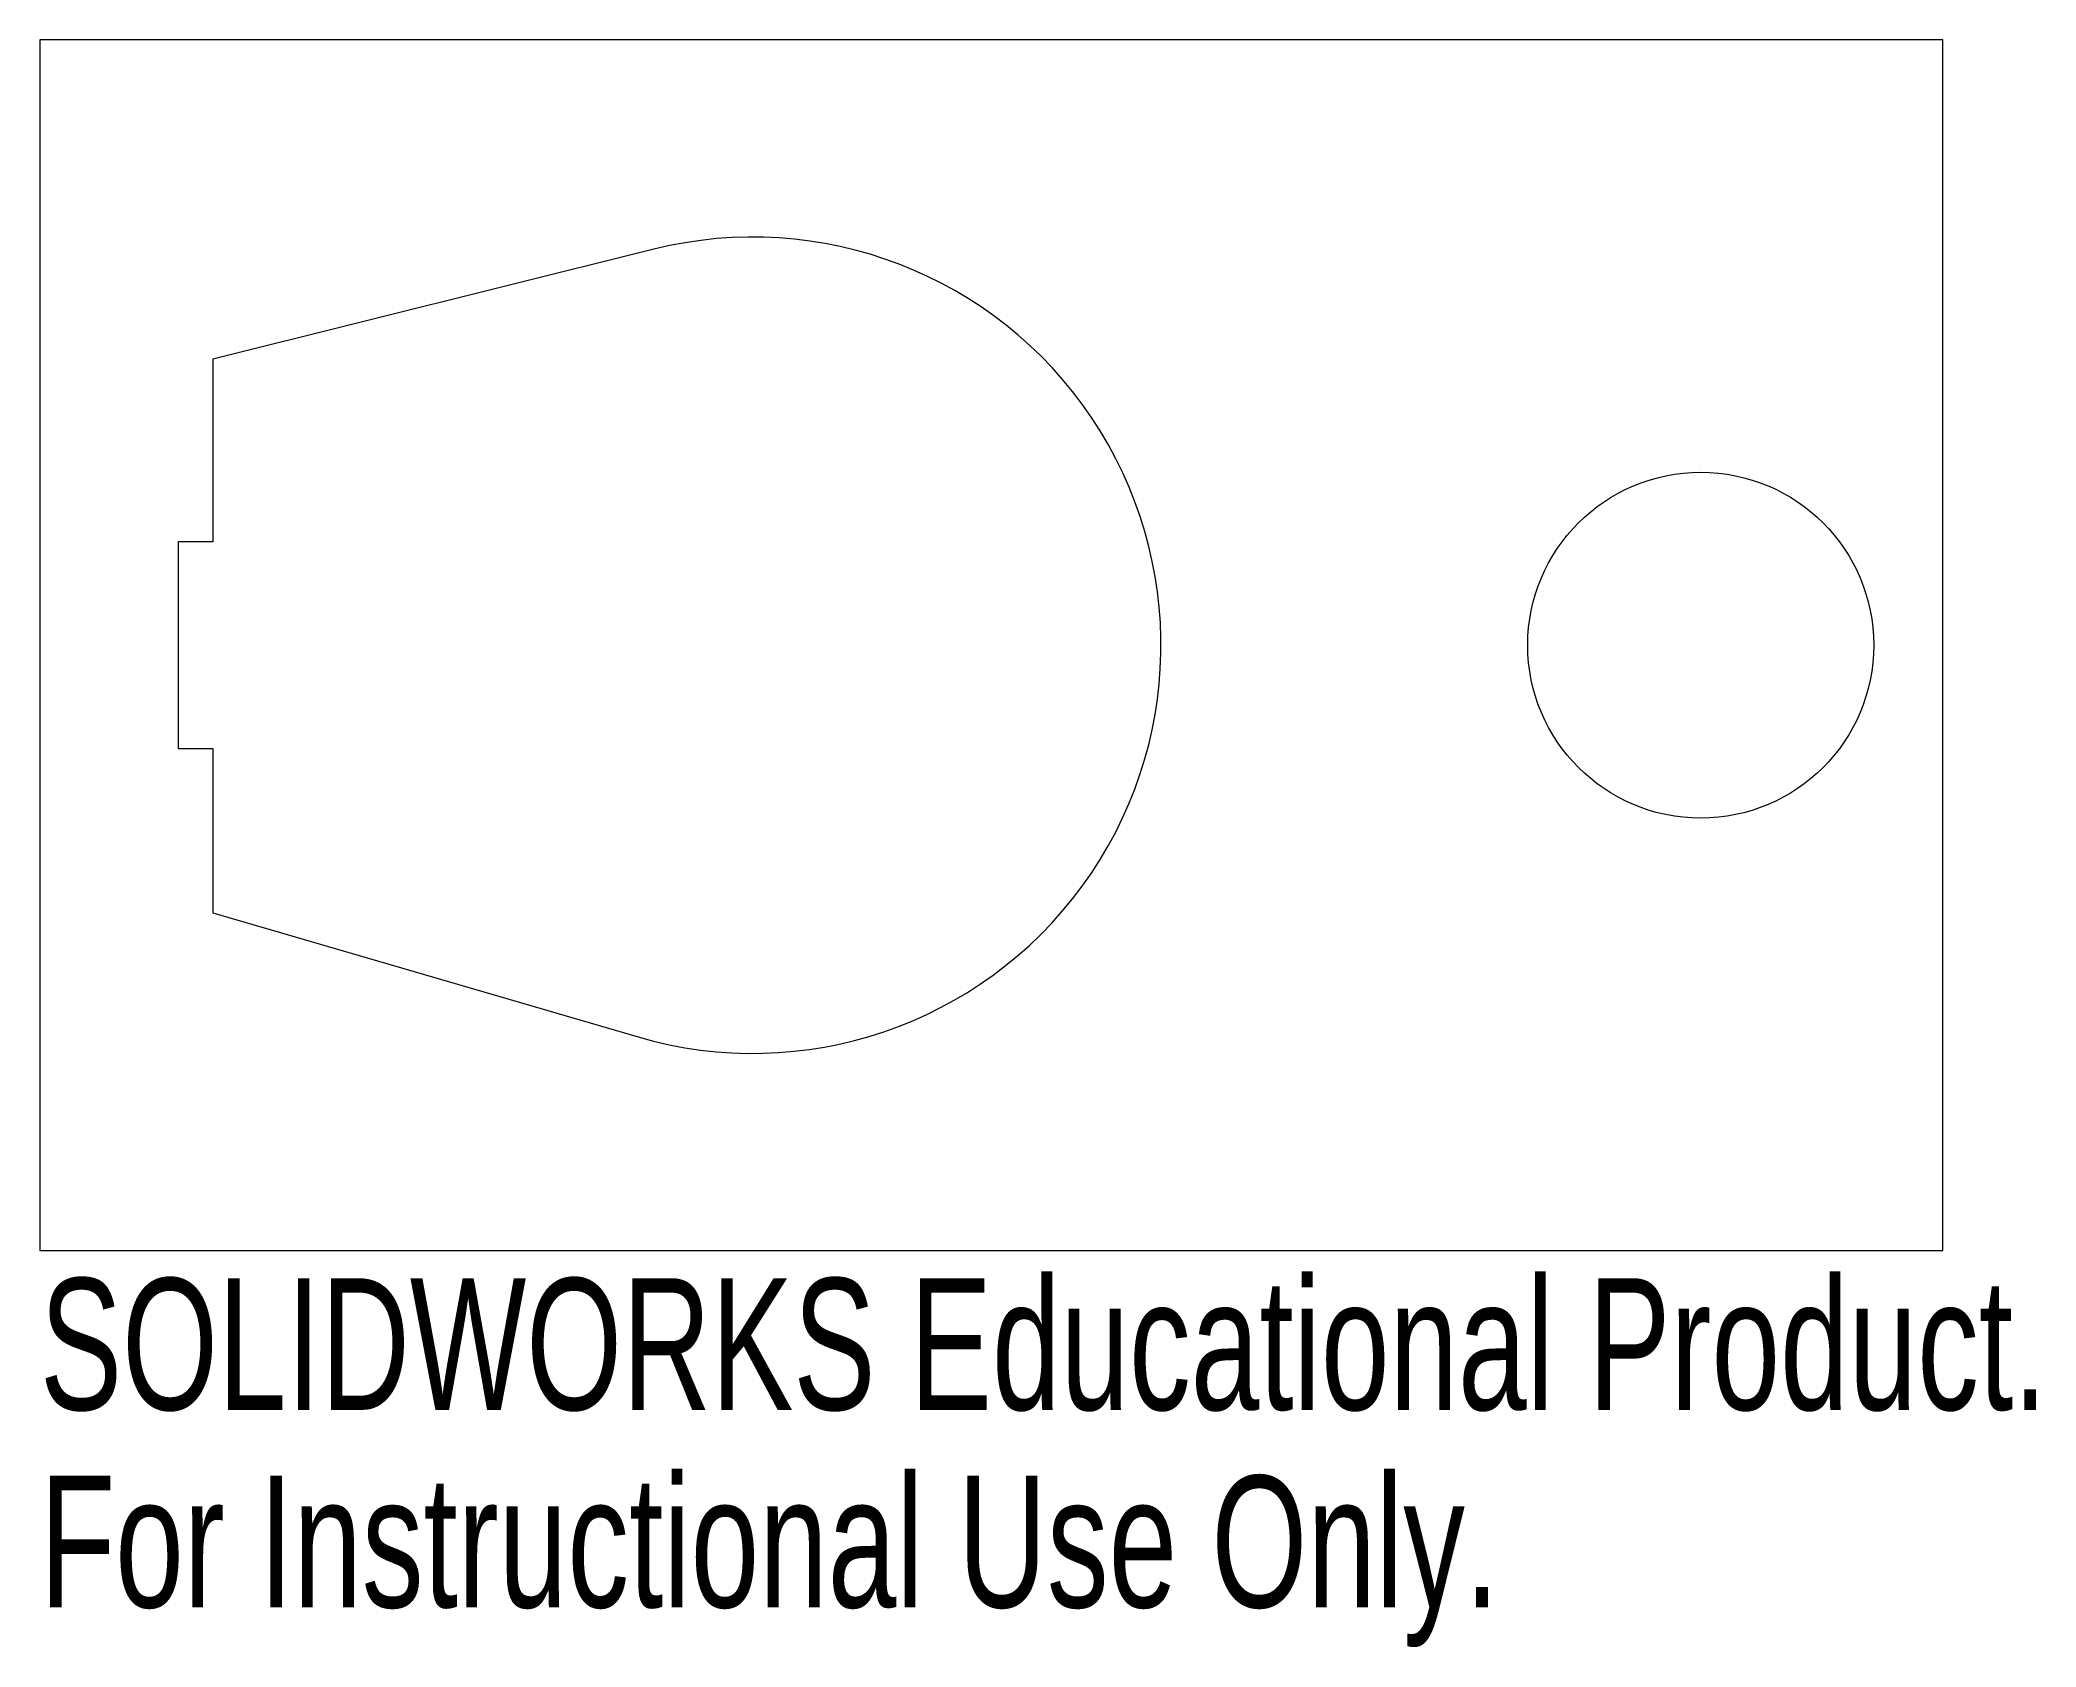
# Model space of a CAD drawing. Header units: inches. Extents: x -1.38 to 1.51, y -1.45 to 0.88.
import ezdxf

# ---------------------------------------------------------------- set-up
doc = ezdxf.new("R2010")
doc.units = ezdxf.units.IN
doc.header["$MEASUREMENT"] = 0
doc.styles.add('SLDTEXTSTYLE0', font='TXT', dxfattribs={"width": 0.7})

msp = doc.modelspace()

# ---------------------------------------------------------------- linework, layer by layer
at = {"color": 7, "linetype": 'Continuous', "lineweight": 15}
for p, q in [((1.375, 0.875), (-1.375, 0.875)), ((-1.375, 0.875), (-1.375, -0.875)), ((1.375, -0.875), (1.375, 0.875)), ((-0.4879, 0.5724), (-1.125, 0.4133)), ((-1.125, 0.4133), (-1.125, 0.1495)), ((-1.125, 0.1495), (-1.175, 0.1495)), ((-1.175, 0.1495), (-1.175, -0.1495)), ((-1.175, -0.1495), (-1.125, -0.1495)), ((-1.125, -0.1495), (-1.125, -0.3867)), ((-1.125, -0.3867), (-0.5106, -0.5663)), ((-1.375, -0.875), (1.375, -0.875))]:
    msp.add_line(p, q, dxfattribs=at)
msp.add_circle((1.025, 0), 0.25, dxfattribs=at)
msp.add_arc((-0.345, 0), 0.59, 253.7032, 104.0207, dxfattribs=at)

# ---------------------------------------------------------------- texts
at = {"color": 7, "linetype": 'Continuous', "char_height": 0.1903, "attachment_point": 1, "style": 'SLDTEXTSTYLE0'}
for s, insert in [('SOLIDWORKS Educational Product.', (-1.375, -0.9151)), ('For Instructional Use Only.', (-1.375, -1.2006))]:
    msp.add_mtext(s, dxfattribs=dict(at, insert=insert))

doc.saveas('drawing.dxf')
